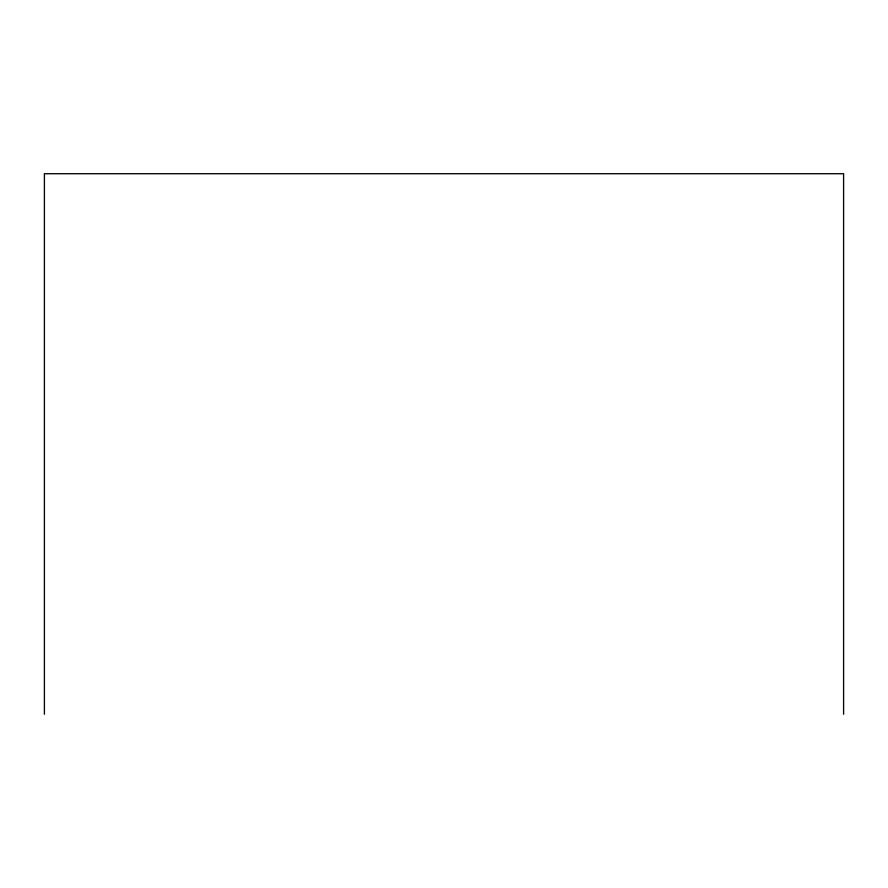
<?xml version="1.0" encoding="UTF-8"?>
<svg xmlns="http://www.w3.org/2000/svg" width="888" height="888" viewBox="0 0 888 888"><rect width="100%" height="100%" fill="white"/><g stroke="black" fill="none" stroke-linecap="round" stroke-linejoin="round"><path stroke-width="1.33" d="M843.6 714.274L843.6 173.726L44.4 173.726L44.4 714.274"/></g></svg>
